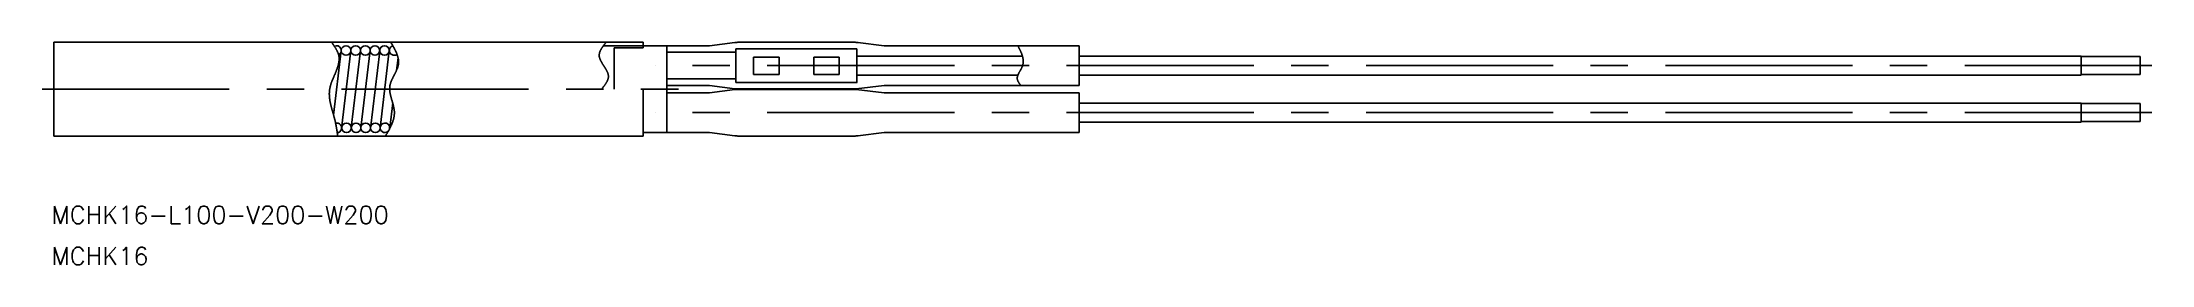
# Model space of a CAD drawing. Extents: x -2 to 356, y -22 to 16.
import ezdxf
from ezdxf.enums import TextEntityAlignment as Align

# ---------------------------------------------------------------- set-up
doc = ezdxf.new("R2010")
doc.units = 0
doc.linetypes.add('CENTER', pattern=[50.8, 31.75, -6.35, 6.35, -6.35])
doc.layers.get('0').update_dxf_attribs({"linetype": 'CONTINUOUS'})
doc.layers.add('CENTER', color=1, linetype='CONTINUOUS')
doc.styles.get("Standard").update_dxf_attribs({"font": 'txt.shx', "height": 3, "bigfont": 'bigfont.shx'})

msp = doc.modelspace()

# ---------------------------------------------------------------- linework, layer by layer
at = {"color": 7, "linetype": 'CONTINUOUS'}
for p, q in [((0, 0), (0, 16)), ((0, 16), (100, 16)), ((48.75, 14.56), (47.46, 3.58)), ((50.38, 14.57), (48.82, 1.34)), ((52.01, 14.6), (50.45, 1.4)), ((53.64, 14.64), (52.08, 1.43)), ((55.27, 14.46), (53.71, 1.33)), ((56.9, 14.57), (55.34, 1.36)), ((93.25, 15.38), (104, 15.38)), ((95.09, 8), (95.09, 15)), ((100, 15), (95.09, 15)), ((100, 16), (100, 15)), ((104, 15.38), (104, 0.62)), ((104, 15.35), (110.97, 15.35)), ((111.23, 15.37), (115.56, 15.93)), ((115.73, 14.87), (136.27, 14.87)), ((115.73, 9.12), (115.73, 14.87)), ((116.2, 15.97), (135.8, 15.97)), ((136.27, 9.12), (136.27, 14.87)), ((140.9, 15.35), (136.44, 15.93)), ((140.9, 15.35), (174, 15.35)), ((174, 8.65), (174, 15.35)), ((58.39, 13.34), (58.13, 11.19)), ((104, 14.27), (115.73, 14.27)), ((123.06, 13.45), (118.73, 13.45)), ((118.73, 13.45), (118.73, 10.5)), ((123.06, 10.5), (123.06, 13.45)), ((128.94, 10.5), (128.94, 13.45)), ((128.94, 13.45), (133.27, 13.45)), ((133.27, 13.45), (133.27, 10.5)), ((136.27, 13.62), (164.33, 13.62)), ((174, 13.62), (344, 13.62)), ((344, 13.62), (344, 10.38)), ((344, 13.53), (354, 13.53)), ((354, 10.47), (354, 13.53)), ((100, 8), (100, 0)), ((104, 9.73), (115.73, 9.73)), ((104, 8.65), (110.97, 8.65)), ((104, 7.35), (110.97, 7.35)), ((111.23, 8.63), (115.56, 8.07)), ((111.23, 7.37), (115.56, 7.93)), ((115.73, 9.12), (136.28, 9.12)), ((116.2, 8.03), (136.12, 8.03)), ((116.2, 7.97), (136.12, 7.97)), ((118.73, 10.5), (123.06, 10.5)), ((133.27, 10.5), (128.94, 10.5)), ((140.9, 8.65), (136.12, 8.03)), ((140.9, 7.35), (136.12, 7.97)), ((136.27, 10.38), (163.58, 10.38)), ((140.9, 8.65), (174, 8.65)), ((140.9, 7.35), (174, 7.35)), ((174, 10.38), (344, 10.38)), ((174, 7.35), (174, 0.65)), ((344, 10.47), (354, 10.47)), ((57.48, 5.65), (56.97, 1.36)), ((174, 5.63), (344, 5.63)), ((344, 5.63), (344, 2.4)), ((344, 5.55), (354, 5.55)), ((354, 2.48), (354, 5.55)), ((0, 0), (100, 0)), ((100, 0.62), (104, 0.62)), ((104, 0.65), (110.97, 0.65)), ((111.23, 0.63), (115.56, 0.07)), ((116.2, 0.03), (135.8, 0.03)), ((140.9, 0.65), (136.44, 0.07)), ((140.9, 0.65), (174, 0.65)), ((174, 2.4), (344, 2.4)), ((344, 2.48), (354, 2.48))]:
    msp.add_line(p, q, dxfattribs=at)
at = {"color": 3}
for points in [[(48.15, 0, 0), (48.14, 0.07, 0), (48.13, 0.15, 0), (48.12, 0.22, 0), (48.11, 0.29, 0), (48.1, 0.37, 0), (48.09, 0.44, 0), (48.08, 0.51, 0), (48.07, 0.59, 0), (48.06, 0.66, 0), (48.05, 0.74, 0), (48.04, 0.81, 0), (48.03, 0.88, 0), (48.01, 0.96, 0), (48, 1.03, 0), (47.99, 1.1, 0), (47.98, 1.18, 0), (47.97, 1.25, 0), (47.96, 1.32, 0), (47.95, 1.4, 0), (47.93, 1.47, 0), (47.92, 1.54, 0), (47.91, 1.62, 0), (47.89, 1.69, 0), (47.88, 1.77, 0), (47.87, 1.84, 0), (47.85, 1.91, 0), (47.84, 1.99, 0), (47.83, 2.06, 0), (47.81, 2.13, 0), (47.8, 2.21, 0), (47.78, 2.28, 0), (47.77, 2.35, 0), (47.75, 2.43, 0), (47.73, 2.5, 0), (47.72, 2.57, 0), (47.7, 2.65, 0), (47.68, 2.72, 0), (47.66, 2.79, 0), (47.65, 2.87, 0), (47.63, 2.94, 0), (47.61, 3.01, 0), (47.59, 3.09, 0), (47.57, 3.16, 0), (47.55, 3.24, 0), (47.53, 3.31, 0), (47.51, 3.38, 0), (47.49, 3.46, 0), (47.47, 3.53, 0), (47.45, 3.6, 0), (47.43, 3.68, 0), (47.41, 3.75, 0), (47.39, 3.82, 0), (47.36, 3.9, 0), (47.34, 3.97, 0), (47.32, 4.04, 0), (47.3, 4.12, 0), (47.28, 4.19, 0), (47.26, 4.26, 0), (47.24, 4.34, 0), (47.22, 4.41, 0), (47.2, 4.48, 0), (47.18, 4.56, 0), (47.16, 4.63, 0), (47.14, 4.7, 0), (47.12, 4.78, 0), (47.1, 4.85, 0), (47.08, 4.92, 0), (47.06, 5, 0), (47.04, 5.07, 0), (47.02, 5.15, 0), (47, 5.22, 0), (46.98, 5.29, 0), (46.97, 5.37, 0), (46.95, 5.44, 0), (46.93, 5.51, 0), (46.92, 5.59, 0), (46.9, 5.66, 0), (46.89, 5.73, 0), (46.87, 5.81, 0), (46.86, 5.88, 0), (46.84, 5.95, 0), (46.83, 6.03, 0), (46.82, 6.1, 0), (46.81, 6.17, 0), (46.8, 6.25, 0), (46.79, 6.32, 0), (46.78, 6.4, 0), (46.77, 6.47, 0), (46.76, 6.54, 0), (46.75, 6.62, 0), (46.74, 6.69, 0), (46.74, 6.76, 0), (46.73, 6.84, 0), (46.73, 6.91, 0), (46.73, 6.99, 0), (46.73, 7.06, 0), (46.72, 7.13, 0), (46.72, 7.21, 0), (46.72, 7.28, 0), (46.73, 7.35, 0), (46.73, 7.43, 0), (46.73, 7.5, 0), (46.74, 7.58, 0), (46.74, 7.65, 0), (46.75, 7.72, 0), (46.76, 7.8, 0), (46.77, 7.87, 0), (46.78, 7.94, 0), (46.79, 8.02, 0), (46.8, 8.09, 0), (46.82, 8.17, 0), (46.83, 8.24, 0), (46.85, 8.31, 0), (46.87, 8.39, 0), (46.88, 8.46, 0), (46.9, 8.54, 0), (46.92, 8.61, 0), (46.95, 8.68, 0), (46.97, 8.76, 0), (46.99, 8.83, 0), (47.01, 8.91, 0), (47.04, 8.98, 0), (47.06, 9.05, 0), (47.09, 9.13, 0), (47.12, 9.2, 0), (47.14, 9.27, 0), (47.17, 9.35, 0), (47.2, 9.42, 0), (47.23, 9.5, 0), (47.26, 9.57, 0), (47.29, 9.64, 0), (47.32, 9.72, 0), (47.35, 9.79, 0), (47.38, 9.86, 0), (47.41, 9.94, 0), (47.44, 10.01, 0), (47.47, 10.08, 0), (47.5, 10.16, 0), (47.53, 10.23, 0), (47.56, 10.3, 0), (47.59, 10.38, 0), (47.62, 10.45, 0), (47.66, 10.52, 0), (47.69, 10.6, 0), (47.72, 10.67, 0), (47.75, 10.74, 0), (47.78, 10.81, 0), (47.81, 10.89, 0), (47.84, 10.96, 0), (47.87, 11.03, 0), (47.9, 11.1, 0), (47.92, 11.18, 0), (47.95, 11.25, 0), (47.98, 11.32, 0), (48.01, 11.39, 0), (48.03, 11.47, 0), (48.06, 11.54, 0), (48.08, 11.61, 0), (48.11, 11.68, 0), (48.13, 11.75, 0), (48.16, 11.82, 0), (48.18, 11.89, 0), (48.2, 11.97, 0), (48.22, 12.04, 0), (48.24, 12.11, 0), (48.26, 12.18, 0), (48.27, 12.25, 0), (48.29, 12.32, 0), (48.31, 12.39, 0), (48.32, 12.46, 0), (48.33, 12.53, 0), (48.35, 12.6, 0), (48.36, 12.67, 0), (48.36, 12.74, 0), (48.37, 12.81, 0), (48.38, 12.88, 0), (48.38, 12.95, 0), (48.39, 13.02, 0), (48.39, 13.09, 0), (48.39, 13.16, 0), (48.39, 13.23, 0), (48.39, 13.3, 0), (48.38, 13.36, 0), (48.38, 13.43, 0), (48.37, 13.5, 0), (48.36, 13.57, 0), (48.35, 13.64, 0), (48.34, 13.7, 0), (48.32, 13.77, 0), (48.3, 13.84, 0), (48.29, 13.91, 0), (48.27, 13.97, 0), (48.24, 14.04, 0), (48.22, 14.11, 0), (48.2, 14.17, 0), (48.17, 14.24, 0), (48.14, 14.31, 0), (48.11, 14.37, 0), (48.08, 14.44, 0), (48.05, 14.5, 0), (48.02, 14.57, 0), (47.98, 14.64, 0), (47.95, 14.7, 0), (47.91, 14.77, 0), (47.87, 14.83, 0), (47.83, 14.9, 0), (47.79, 14.96, 0), (47.75, 15.03, 0), (47.71, 15.09, 0), (47.67, 15.16, 0), (47.63, 15.22, 0), (47.59, 15.29, 0), (47.54, 15.35, 0), (47.5, 15.42, 0), (47.45, 15.48, 0), (47.41, 15.55, 0), (47.36, 15.61, 0), (47.32, 15.68, 0), (47.27, 15.74, 0), (47.23, 15.81, 0), (47.18, 15.87, 0), (47.13, 15.94, 0), (47.09, 16, 0)], [(57.16, 16, 0), (57.2, 15.93, 0), (57.24, 15.86, 0), (57.28, 15.78, 0), (57.32, 15.71, 0), (57.36, 15.64, 0), (57.4, 15.57, 0), (57.44, 15.49, 0), (57.49, 15.42, 0), (57.53, 15.35, 0), (57.57, 15.28, 0), (57.61, 15.21, 0), (57.64, 15.13, 0), (57.68, 15.06, 0), (57.72, 14.99, 0), (57.76, 14.92, 0), (57.8, 14.85, 0), (57.83, 14.77, 0), (57.87, 14.7, 0), (57.9, 14.63, 0), (57.94, 14.56, 0), (57.97, 14.49, 0), (58.01, 14.42, 0), (58.04, 14.34, 0), (58.07, 14.27, 0), (58.1, 14.2, 0), (58.13, 14.13, 0), (58.16, 14.06, 0), (58.19, 13.99, 0), (58.21, 13.91, 0), (58.24, 13.84, 0), (58.26, 13.77, 0), (58.29, 13.7, 0), (58.31, 13.63, 0), (58.33, 13.56, 0), (58.35, 13.49, 0), (58.37, 13.41, 0), (58.39, 13.34, 0), (58.4, 13.27, 0), (58.42, 13.2, 0), (58.43, 13.13, 0), (58.44, 13.06, 0), (58.45, 12.99, 0), (58.46, 12.92, 0), (58.47, 12.85, 0), (58.47, 12.78, 0), (58.48, 12.7, 0), (58.48, 12.63, 0), (58.48, 12.56, 0), (58.48, 12.49, 0), (58.47, 12.42, 0), (58.47, 12.35, 0), (58.46, 12.28, 0), (58.45, 12.21, 0), (58.44, 12.14, 0), (58.43, 12.07, 0), (58.41, 12, 0), (58.4, 11.93, 0), (58.38, 11.86, 0), (58.36, 11.79, 0), (58.34, 11.72, 0), (58.31, 11.65, 0), (58.29, 11.58, 0), (58.27, 11.51, 0), (58.24, 11.45, 0), (58.21, 11.38, 0), (58.18, 11.31, 0), (58.15, 11.24, 0), (58.12, 11.17, 0), (58.09, 11.1, 0), (58.06, 11.03, 0), (58.02, 10.96, 0), (57.99, 10.89, 0), (57.96, 10.82, 0), (57.92, 10.75, 0), (57.89, 10.68, 0), (57.85, 10.61, 0), (57.81, 10.54, 0), (57.78, 10.47, 0), (57.74, 10.4, 0), (57.7, 10.33, 0), (57.67, 10.26, 0), (57.63, 10.19, 0), (57.6, 10.12, 0), (57.56, 10.05, 0), (57.53, 9.98, 0), (57.49, 9.91, 0), (57.46, 9.84, 0), (57.42, 9.77, 0), (57.39, 9.7, 0), (57.36, 9.63, 0), (57.33, 9.56, 0), (57.29, 9.49, 0), (57.26, 9.42, 0), (57.24, 9.35, 0), (57.21, 9.28, 0), (57.18, 9.21, 0), (57.16, 9.14, 0), (57.13, 9.07, 0), (57.11, 9, 0), (57.09, 8.92, 0), (57.07, 8.85, 0), (57.05, 8.78, 0), (57.03, 8.71, 0), (57.02, 8.64, 0), (57.01, 8.57, 0), (57, 8.49, 0), (56.99, 8.42, 0), (56.98, 8.35, 0), (56.98, 8.27, 0), (56.97, 8.2, 0), (56.97, 8.13, 0), (56.97, 8.06, 0), (56.97, 7.98, 0), (56.97, 7.91, 0), (56.98, 7.83, 0), (56.98, 7.76, 0), (56.99, 7.69, 0), (57, 7.61, 0), (57.01, 7.54, 0), (57.02, 7.46, 0), (57.03, 7.39, 0), (57.04, 7.32, 0), (57.06, 7.24, 0), (57.07, 7.17, 0), (57.09, 7.09, 0), (57.1, 7.02, 0), (57.12, 6.94, 0), (57.14, 6.87, 0), (57.16, 6.79, 0), (57.18, 6.72, 0), (57.2, 6.64, 0), (57.22, 6.57, 0), (57.24, 6.49, 0), (57.26, 6.42, 0), (57.28, 6.34, 0), (57.3, 6.27, 0), (57.32, 6.19, 0), (57.34, 6.12, 0), (57.37, 6.04, 0), (57.39, 5.97, 0), (57.41, 5.89, 0), (57.43, 5.82, 0), (57.45, 5.74, 0), (57.47, 5.67, 0), (57.49, 5.59, 0), (57.52, 5.52, 0), (57.54, 5.44, 0), (57.56, 5.37, 0), (57.57, 5.29, 0), (57.59, 5.22, 0), (57.61, 5.14, 0), (57.63, 5.07, 0), (57.64, 4.99, 0), (57.66, 4.92, 0), (57.68, 4.84, 0), (57.69, 4.77, 0), (57.7, 4.7, 0), (57.71, 4.62, 0), (57.73, 4.55, 0), (57.73, 4.47, 0), (57.74, 4.4, 0), (57.75, 4.33, 0), (57.76, 4.25, 0), (57.76, 4.18, 0), (57.76, 4.1, 0), (57.77, 4.03, 0), (57.77, 3.96, 0), (57.76, 3.89, 0), (57.76, 3.81, 0), (57.76, 3.74, 0), (57.75, 3.67, 0), (57.75, 3.59, 0), (57.74, 3.52, 0), (57.73, 3.45, 0), (57.72, 3.38, 0), (57.71, 3.31, 0), (57.69, 3.23, 0), (57.68, 3.16, 0), (57.66, 3.09, 0), (57.65, 3.02, 0), (57.63, 2.95, 0), (57.61, 2.88, 0), (57.59, 2.8, 0), (57.57, 2.73, 0), (57.55, 2.66, 0), (57.53, 2.59, 0), (57.5, 2.52, 0), (57.48, 2.45, 0), (57.45, 2.38, 0), (57.43, 2.31, 0), (57.4, 2.24, 0), (57.37, 2.17, 0), (57.34, 2.09, 0), (57.31, 2.02, 0), (57.28, 1.95, 0), (57.25, 1.88, 0), (57.22, 1.81, 0), (57.19, 1.74, 0), (57.16, 1.67, 0), (57.12, 1.6, 0), (57.09, 1.53, 0), (57.05, 1.46, 0), (57.02, 1.39, 0), (56.98, 1.32, 0), (56.95, 1.25, 0), (56.91, 1.18, 0), (56.87, 1.11, 0), (56.84, 1.04, 0), (56.8, 0.97, 0), (56.76, 0.9, 0), (56.72, 0.83, 0), (56.68, 0.76, 0), (56.64, 0.7, 0), (56.6, 0.63, 0), (56.56, 0.56, 0), (56.52, 0.49, 0), (56.48, 0.42, 0), (56.44, 0.35, 0), (56.4, 0.28, 0), (56.36, 0.21, 0), (56.32, 0.14, 0), (56.28, 0.07, 0), (56.24, 0, 0)], [(92.92, 8, 0), (92.96, 8.04, 0), (92.99, 8.08, 0), (93.02, 8.12, 0), (93.06, 8.16, 0), (93.09, 8.2, 0), (93.12, 8.25, 0), (93.15, 8.29, 0), (93.19, 8.33, 0), (93.22, 8.37, 0), (93.25, 8.41, 0), (93.28, 8.45, 0), (93.32, 8.49, 0), (93.35, 8.53, 0), (93.38, 8.57, 0), (93.41, 8.61, 0), (93.44, 8.65, 0), (93.47, 8.7, 0), (93.5, 8.74, 0), (93.53, 8.78, 0), (93.56, 8.82, 0), (93.59, 8.86, 0), (93.61, 8.9, 0), (93.64, 8.94, 0), (93.67, 8.98, 0), (93.69, 9.02, 0), (93.72, 9.07, 0), (93.75, 9.11, 0), (93.77, 9.15, 0), (93.79, 9.19, 0), (93.82, 9.23, 0), (93.84, 9.27, 0), (93.86, 9.31, 0), (93.88, 9.35, 0), (93.9, 9.4, 0), (93.92, 9.44, 0), (93.94, 9.48, 0), (93.95, 9.52, 0), (93.97, 9.56, 0), (93.99, 9.6, 0), (94, 9.64, 0), (94.01, 9.69, 0), (94.03, 9.73, 0), (94.04, 9.77, 0), (94.05, 9.81, 0), (94.06, 9.85, 0), (94.07, 9.89, 0), (94.07, 9.93, 0), (94.08, 9.98, 0), (94.08, 10.02, 0), (94.09, 10.06, 0), (94.09, 10.1, 0), (94.09, 10.14, 0), (94.09, 10.19, 0), (94.09, 10.23, 0), (94.09, 10.27, 0), (94.08, 10.31, 0), (94.08, 10.35, 0), (94.07, 10.4, 0), (94.07, 10.44, 0), (94.06, 10.48, 0), (94.05, 10.52, 0), (94.04, 10.57, 0), (94.03, 10.61, 0), (94.01, 10.65, 0), (94, 10.69, 0), (93.98, 10.73, 0), (93.97, 10.78, 0), (93.95, 10.82, 0), (93.94, 10.86, 0), (93.92, 10.9, 0), (93.9, 10.95, 0), (93.88, 10.99, 0), (93.86, 11.03, 0), (93.84, 11.08, 0), (93.82, 11.12, 0), (93.79, 11.16, 0), (93.77, 11.2, 0), (93.75, 11.25, 0), (93.72, 11.29, 0), (93.7, 11.33, 0), (93.68, 11.37, 0), (93.65, 11.42, 0), (93.62, 11.46, 0), (93.6, 11.5, 0), (93.57, 11.55, 0), (93.55, 11.59, 0), (93.52, 11.63, 0), (93.49, 11.67, 0), (93.46, 11.72, 0), (93.44, 11.76, 0), (93.41, 11.8, 0), (93.38, 11.85, 0), (93.35, 11.89, 0), (93.33, 11.93, 0), (93.3, 11.97, 0), (93.27, 12.02, 0), (93.24, 12.06, 0), (93.21, 12.1, 0), (93.19, 12.15, 0), (93.16, 12.19, 0), (93.13, 12.23, 0), (93.11, 12.27, 0), (93.08, 12.32, 0), (93.05, 12.36, 0), (93.03, 12.4, 0), (93, 12.45, 0), (92.97, 12.49, 0), (92.95, 12.53, 0), (92.92, 12.57, 0), (92.9, 12.62, 0), (92.87, 12.66, 0), (92.85, 12.7, 0), (92.83, 12.74, 0), (92.81, 12.79, 0), (92.78, 12.83, 0), (92.76, 12.87, 0), (92.74, 12.92, 0), (92.72, 12.96, 0), (92.7, 13, 0), (92.69, 13.04, 0), (92.67, 13.09, 0), (92.65, 13.13, 0), (92.64, 13.17, 0), (92.62, 13.21, 0), (92.61, 13.26, 0), (92.59, 13.3, 0), (92.58, 13.34, 0), (92.57, 13.38, 0), (92.56, 13.43, 0), (92.55, 13.47, 0), (92.54, 13.51, 0), (92.54, 13.55, 0), (92.53, 13.6, 0), (92.53, 13.64, 0), (92.53, 13.68, 0), (92.52, 13.72, 0), (92.52, 13.76, 0), (92.52, 13.81, 0), (92.53, 13.85, 0), (92.53, 13.89, 0), (92.53, 13.93, 0), (92.54, 13.97, 0), (92.55, 14.02, 0), (92.55, 14.06, 0), (92.56, 14.1, 0), (92.57, 14.14, 0), (92.58, 14.18, 0), (92.59, 14.22, 0), (92.61, 14.27, 0), (92.62, 14.31, 0), (92.64, 14.35, 0), (92.65, 14.39, 0), (92.67, 14.43, 0), (92.69, 14.47, 0), (92.7, 14.52, 0), (92.72, 14.56, 0), (92.74, 14.6, 0), (92.76, 14.64, 0), (92.78, 14.68, 0), (92.81, 14.72, 0), (92.83, 14.76, 0), (92.85, 14.81, 0), (92.88, 14.85, 0), (92.9, 14.89, 0), (92.93, 14.93, 0), (92.95, 14.97, 0), (92.98, 15.01, 0), (93.01, 15.05, 0), (93.03, 15.1, 0), (93.06, 15.14, 0), (93.09, 15.18, 0), (93.12, 15.22, 0), (93.15, 15.26, 0), (93.18, 15.3, 0), (93.21, 15.34, 0), (93.24, 15.38, 0), (93.27, 15.42, 0), (93.3, 15.47, 0), (93.33, 15.51, 0), (93.37, 15.55, 0), (93.4, 15.59, 0), (93.43, 15.63, 0), (93.46, 15.67, 0), (93.5, 15.71, 0), (93.53, 15.75, 0), (93.56, 15.79, 0), (93.6, 15.84, 0), (93.63, 15.88, 0), (93.66, 15.92, 0), (93.7, 15.96, 0), (93.73, 16, 0)], [(163.58, 15.35, 0), (163.6, 15.31, 0), (163.62, 15.28, 0), (163.64, 15.24, 0), (163.66, 15.21, 0), (163.67, 15.17, 0), (163.69, 15.13, 0), (163.71, 15.1, 0), (163.73, 15.06, 0), (163.75, 15.02, 0), (163.77, 14.99, 0), (163.78, 14.95, 0), (163.8, 14.91, 0), (163.82, 14.88, 0), (163.84, 14.84, 0), (163.86, 14.8, 0), (163.88, 14.77, 0), (163.89, 14.73, 0), (163.91, 14.7, 0), (163.93, 14.66, 0), (163.95, 14.62, 0), (163.96, 14.59, 0), (163.98, 14.55, 0), (164, 14.51, 0), (164.01, 14.48, 0), (164.03, 14.44, 0), (164.05, 14.4, 0), (164.06, 14.37, 0), (164.08, 14.33, 0), (164.1, 14.29, 0), (164.11, 14.26, 0), (164.13, 14.22, 0), (164.14, 14.19, 0), (164.16, 14.15, 0), (164.17, 14.11, 0), (164.19, 14.08, 0), (164.2, 14.04, 0), (164.22, 14, 0), (164.23, 13.97, 0), (164.24, 13.93, 0), (164.26, 13.89, 0), (164.27, 13.86, 0), (164.28, 13.82, 0), (164.29, 13.79, 0), (164.31, 13.75, 0), (164.32, 13.71, 0), (164.33, 13.68, 0), (164.34, 13.64, 0), (164.35, 13.6, 0), (164.36, 13.57, 0), (164.37, 13.53, 0), (164.38, 13.5, 0), (164.39, 13.46, 0), (164.4, 13.42, 0), (164.41, 13.39, 0), (164.42, 13.35, 0), (164.42, 13.31, 0), (164.43, 13.28, 0), (164.44, 13.24, 0), (164.44, 13.21, 0), (164.45, 13.17, 0), (164.46, 13.13, 0), (164.46, 13.1, 0), (164.47, 13.06, 0), (164.47, 13.02, 0), (164.47, 12.99, 0), (164.48, 12.95, 0), (164.48, 12.92, 0), (164.48, 12.88, 0), (164.49, 12.84, 0), (164.49, 12.81, 0), (164.49, 12.77, 0), (164.49, 12.74, 0), (164.49, 12.7, 0), (164.49, 12.66, 0), (164.49, 12.63, 0), (164.49, 12.59, 0), (164.48, 12.56, 0), (164.48, 12.52, 0), (164.48, 12.48, 0), (164.47, 12.45, 0), (164.47, 12.41, 0), (164.46, 12.38, 0), (164.46, 12.34, 0), (164.45, 12.3, 0), (164.44, 12.27, 0), (164.44, 12.23, 0), (164.43, 12.2, 0), (164.42, 12.16, 0), (164.41, 12.13, 0), (164.4, 12.09, 0), (164.39, 12.05, 0), (164.38, 12.02, 0), (164.37, 11.98, 0), (164.36, 11.95, 0), (164.34, 11.91, 0), (164.33, 11.88, 0), (164.31, 11.84, 0), (164.3, 11.8, 0), (164.28, 11.77, 0), (164.27, 11.73, 0), (164.25, 11.7, 0), (164.24, 11.66, 0), (164.22, 11.63, 0), (164.2, 11.59, 0), (164.18, 11.56, 0), (164.17, 11.52, 0), (164.15, 11.48, 0), (164.13, 11.45, 0), (164.11, 11.41, 0), (164.09, 11.38, 0), (164.07, 11.34, 0), (164.05, 11.31, 0), (164.03, 11.27, 0), (164.01, 11.24, 0), (163.99, 11.2, 0), (163.97, 11.17, 0), (163.95, 11.13, 0), (163.94, 11.1, 0), (163.91, 11.06, 0), (163.9, 11.03, 0), (163.88, 10.99, 0), (163.86, 10.96, 0), (163.84, 10.92, 0), (163.82, 10.89, 0), (163.8, 10.85, 0), (163.78, 10.82, 0), (163.76, 10.78, 0), (163.75, 10.75, 0), (163.73, 10.71, 0), (163.71, 10.68, 0), (163.69, 10.64, 0), (163.68, 10.61, 0), (163.66, 10.57, 0), (163.64, 10.54, 0), (163.63, 10.5, 0), (163.61, 10.47, 0), (163.6, 10.44, 0), (163.59, 10.4, 0), (163.57, 10.37, 0), (163.56, 10.33, 0), (163.55, 10.3, 0), (163.54, 10.26, 0), (163.53, 10.23, 0), (163.52, 10.2, 0), (163.51, 10.16, 0), (163.5, 10.13, 0), (163.5, 10.09, 0), (163.49, 10.06, 0), (163.48, 10.03, 0), (163.48, 9.99, 0), (163.48, 9.96, 0), (163.47, 9.93, 0), (163.47, 9.89, 0), (163.47, 9.86, 0), (163.47, 9.82, 0), (163.47, 9.79, 0), (163.48, 9.76, 0), (163.48, 9.72, 0), (163.48, 9.69, 0), (163.49, 9.66, 0), (163.5, 9.62, 0), (163.51, 9.59, 0), (163.51, 9.56, 0), (163.53, 9.53, 0), (163.54, 9.49, 0), (163.55, 9.46, 0), (163.56, 9.43, 0), (163.58, 9.39, 0), (163.59, 9.36, 0), (163.61, 9.33, 0), (163.62, 9.3, 0), (163.64, 9.26, 0), (163.66, 9.23, 0), (163.68, 9.2, 0), (163.7, 9.17, 0), (163.72, 9.13, 0), (163.74, 9.1, 0), (163.76, 9.07, 0), (163.78, 9.04, 0), (163.8, 9, 0), (163.82, 8.97, 0), (163.85, 8.94, 0), (163.87, 8.91, 0), (163.89, 8.87, 0), (163.92, 8.84, 0), (163.94, 8.81, 0), (163.97, 8.78, 0), (163.99, 8.75, 0), (164.01, 8.71, 0), (164.04, 8.68, 0), (164.06, 8.65, 0)]]:
    msp.add_polyline3d(points, dxfattribs=at)
at = {"color": 7, "linetype": 'CONTINUOUS'}
for centre in [(49.57, 14.57), (51.2, 14.57), (52.83, 14.57), (54.46, 14.57), (56.09, 14.57), (49.64, 1.43), (51.27, 1.43), (52.9, 1.43), (54.53, 1.43)]:
    msp.add_circle(centre, 0.814, dxfattribs=at)
for centre, radius, start, end in [((47.94, 14.57), 0.814, 296.7802, 116.0598), ((57.72, 14.57), 0.814, 103.924, 307.3683), ((110.97, 17.35), 2, 270, 277.3803), ((116.2, 10.97), 5, 90, 97.3803), ((135.8, 10.97), 5, 82.6197, 90), ((110.97, 6.65), 2, 82.6197, 90), ((110.97, 9.35), 2, 270, 277.3803), ((116.2, 13.03), 5, 262.6197, 270), ((116.2, 2.97), 5, 90, 97.3803), ((48.01, 1.42), 0.814, 273.8371, 105.3348), ((56.16, 1.43), 0.814, 349.2806, 314.1564), ((110.97, -1.35), 2, 82.6197, 90), ((116.2, 5.03), 5, 262.6197, 270), ((135.8, 5.03), 5, 270, 277.3803)]:
    msp.add_arc(centre, radius, start, end, dxfattribs=at)
at = {"layer": 'CENTER', "color": 1, "linetype": 'CENTER'}
for p, q in [((356, 12), (102, 12)), ((-2, 8), (106, 8)), ((356, 4.01), (102, 4.01))]:
    msp.add_line(p, q, dxfattribs=at)

# ---------------------------------------------------------------- texts
at = {"color": 7, "linetype": 'CONTINUOUS'}
for s, p in [('MCHK16-L100-V200-W200', (-0.41, -13.37)), ('MCHK16', (-0.41, -20.37))]:
    msp.add_text(s, height=3, dxfattribs=at).set_placement(p, align=Align.MIDDLE_LEFT)

doc.saveas('drawing.dxf')
